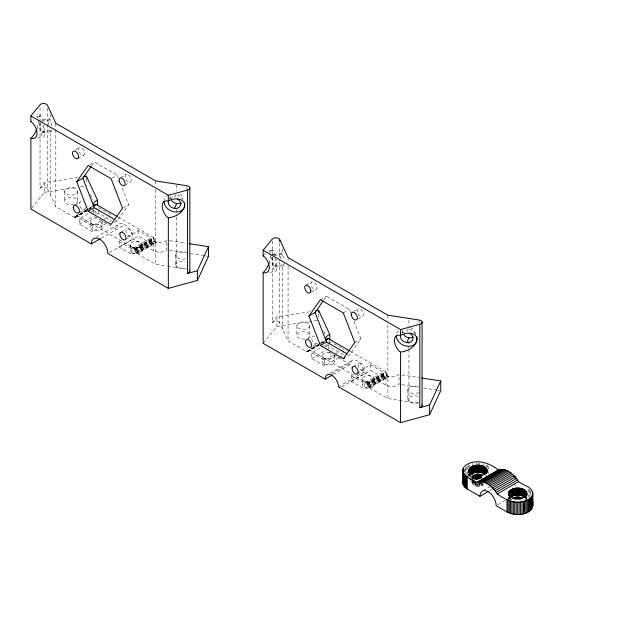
<?xml version="1.0" encoding="UTF-8"?>
<svg xmlns="http://www.w3.org/2000/svg" width="618" height="618" viewBox="0 0 618 618"><rect width="100%" height="100%" fill="white"/><g stroke="black" fill="none" stroke-linecap="round" stroke-linejoin="round"><path stroke-width="0.46" stroke-dasharray="3.09 2.32" d="M469.865 475.033L469.178 475.999L469.247 474.106M472.639 477.776L472.724 475.914M465.037 472.137L465.315 467.471M473.195 478.139L473.311 476.285M473.906 478.556L474.045 476.717M37.165 128.196L38.702 120.549M269.162 263.222L270.939 254.825M476.609 475.96L476.231 479.537L475.682 479.653L475.682 477.011M483.786 483.485C481.862 488.081 470.02 486.922 472.724 481.206M169.154 199.174L170.645 195.968A6.481 5.106 24.9 0 0 170.645 198.702M175.945 194.585L174.454 197.799A6.481 5.106 24.9 0 0 170.027 198.664M180.873 204.589L182.364 201.375M401.77 332.646L402.89 330.244M408.189 328.861L406.698 332.075A6.481 5.106 24.9 0 0 402.272 332.94M508.877 498.919L510.028 497.513M91.541 165.786L94.268 161.908L117.173 175.126L118.216 177.814M114.121 222.704L117.173 220.935L128.629 204.643L121.684 186.76M323.786 300.062L326.513 296.176L349.417 309.402L350.8 312.978M353.929 321.028L360.866 338.919L349.417 355.211L346.358 356.98M263.307 255.613L264.875 253.403M40.023 123.044L40.023 188.22L44.643 182.588L77.829 177.459M31.495 208.312L44.643 192.283L44.643 182.588M272.26 257.32L272.26 322.496L276.887 316.864L311.016 311.588M263.144 343.314L276.887 326.559L276.887 316.864M75.605 149.919L79.421 147.717M77.76 158.641L83.87 155.118M89.687 164.55L94.268 161.908M111.827 178.216L117.173 175.126M120.865 177.575L126.203 174.492M74.932 204.991L80.278 201.901M124.89 185.207L130.228 182.117M78.486 212.909L84.596 209.386M47.439 108.096L47.439 188.614L55.821 206.675L74.175 217.25L76.122 217.173L76.856 215.288L91.796 206.659M74.175 217.25L93.264 206.227M74.546 217.381L87.826 209.718M88.652 209.239L93.635 206.358M74.909 217.459L88.312 209.68M89.015 209.309L93.99 206.435M75.249 217.474L88.158 209.989M75.566 217.436L86.914 210.947M106.389 223.461L92.283 231.603L79.459 224.203L79.459 218.594L90.243 212.368M91.078 211.889L96.887 208.536M79.459 224.203L93.565 216.053M96.887 214.137L98.548 213.179L111.371 220.587L109.71 221.545M123.283 207.733L128.629 204.643M79.459 218.594L92.283 226.003L103.075 219.769M103.901 219.29L109.71 215.937M96.223 237.204L118.98 224.064M101.12 238.316L124.813 224.643A11.665 6.736 60 0 1 133.055 238.927L153.673 250.823A8.413 4.859 0 0 0 166.798 249.904L166.798 240.209A8.413 4.859 0 0 1 153.673 241.128L153.673 250.823M121.36 231.974L126.705 228.884M76.856 215.288L134.585 248.614L135.319 251.348L137.266 253.666L156.354 242.65L154.963 241.229L131.989 254.523L119.158 247.123L119.158 241.514L121.646 240.078M127.455 236.725L138.247 230.499L151.07 237.899L151.07 243.507L138.247 236.099L119.158 247.123M125.964 239.266L131.31 236.176M109.486 252.53L133.055 238.927M119.158 241.514L131.989 248.923L151.07 237.899M134.585 248.614L153.673 237.598L154.963 241.229M134.585 248.969L153.673 237.945M134.647 249.433L153.735 238.409M134.755 249.904L153.843 238.888M134.902 250.39L153.99 239.375M135.095 250.877L154.176 239.854M135.319 251.348L154.407 240.332M135.581 251.812L154.67 240.788M136.199 252.662L155.28 241.646M136.539 253.04L155.628 242.017M136.895 253.38L155.983 242.356M306.319 285.076L311.665 281.993M311.534 292.036L316.115 289.394M320.402 299.707L326.513 296.176M343.307 312.932L349.417 309.402M353.867 311.41L358.448 308.768M307.934 338.819L312.515 336.177M357.892 319.042L362.472 316.393M313.017 345.864L316.833 343.654M279.676 261.538L279.676 322.89L288.065 340.951L306.791 351.657L308.367 351.449L309.1 349.564L312.422 347.64M313.249 347.161L319.885 343.33M320.719 342.851L324.041 340.935M306.42 351.518L320.526 343.376M320.719 343.206L325.508 340.503M306.791 351.657L325.879 340.634M307.146 351.735L318.888 344.914M322.086 343.106L324.697 341.561M307.486 351.75L319.104 345.045M307.81 351.704L319.429 344.998M338.633 357.737L324.527 365.879L311.696 358.479L311.696 352.87L320.827 347.602M321.661 347.123L327.47 343.77M328.297 343.291L330.784 341.847M311.696 358.479L325.81 350.329M326.636 349.85L330.784 347.455L343.616 354.863L343.616 351.124M354.763 342.449L360.866 338.919M311.696 352.87L324.527 360.279L334.485 354.523M335.311 354.044L340.294 351.171M341.121 350.692L343.616 349.255L331.588 342.31M339.467 357.258L343.616 354.863M329.85 373.311L352.608 360.17M331.735 373.535L348.807 363.678M333.38 374.477L350.414 364.211A9.394 5.423 60 0 1 356.524 360.487A9.394 5.423 60 0 1 363.546 370.591L363.654 372.252L385.918 385.099A8.413 4.859 0 0 0 399.043 384.18L399.043 374.485A8.413 4.859 0 0 1 385.918 375.404L385.918 385.099M353.604 366.242L358.95 363.16M309.1 349.564L366.829 382.89L367.563 385.624L369.51 387.942L388.591 376.926L387.208 375.505L364.226 388.799L351.403 381.399L351.403 375.79L353.063 374.832M356.377 372.917L370.491 364.774L383.314 372.175L383.314 377.783L370.491 370.375L351.403 381.399M357.443 373.975L363.554 370.452M338.463 386.798L363.654 372.252M341.723 386.806L365.3 373.195M351.403 375.79L364.226 383.199L383.314 372.175M366.829 382.89L385.918 371.866L387.208 375.505M366.829 383.245L385.918 372.221M366.891 383.708L385.972 372.685M366.992 384.18L386.08 373.164M367.146 384.666L386.227 373.643M367.331 385.153L386.42 374.129M367.563 385.624L386.652 374.608M367.826 386.088L386.914 375.064M368.436 386.938L387.525 375.922M368.776 387.316L387.865 376.292M369.139 387.656L388.228 376.632M483.245 490.592L489.819 486.799M489.873 490.646L492.345 489.224M497.822 504.728L505.223 500.456M508.506 498.556L510.151 497.614M40.433 115.875L35.666 116.609L36.925 116.478L38.494 118.517L39.135 118.417A10.8 2.279 81.2 0 1 43.013 121.074M51.626 125.709A6.481 1.367 81.2 0 0 49.34 118.841L40.997 120.131A6.481 1.367 81.2 0 1 41.398 120.471M41.831 121.228L50.174 119.938L50.174 113.766M38.494 123.082L39.135 122.982A10.8 2.279 81.2 0 0 43.121 137.119A10.8 2.279 81.2 0 0 43.971 125.462M41.831 131.804L50.174 130.514L50.174 194.508M42.673 132.909L51.016 131.611M37.536 138.046L43.229 137.165M44.643 192.283L76.879 187.3M80.672 186.713L86.358 185.833M272.677 250.143L267.911 250.885L269.162 250.754L270.73 252.793L271.372 252.692A10.8 2.279 81.2 0 1 275.257 255.35M273.233 254.407L281.576 253.117A6.481 1.367 81.2 0 1 283.871 259.985M274.075 255.504L282.418 254.214L282.418 248.923M270.73 257.358L271.372 257.258A10.8 2.279 81.2 0 0 275.365 271.395A10.8 2.279 81.2 0 0 276.215 259.738M274.075 266.08L282.418 264.79L282.418 328.784M272.399 257.181A6.481 1.367 81.2 0 0 274.91 267.177L283.253 265.887M269.772 272.322L275.474 271.441M276.887 326.559L318.602 320.109M479.684 476.014L479.684 479.537L476.231 479.537L476.231 476.014M169.649 240.649L185.763 243.144M169.649 250.344L185.763 252.839M190.506 253.573L204.728 255.775M205.67 255.922L208.521 256.362M137.266 253.666L155.62 264.295L166.613 265.995M167.532 266.134L186.914 269.131M401.885 374.925L418.95 377.567M401.885 384.62L418.95 387.262M423.693 387.996L436.965 390.051M437.915 390.197L439.815 390.491M369.51 387.942L387.865 398.571L419.151 403.407M474.446 482.426L471.472 481.283L469.479 479.56M485.2 475.157L486.466 475.605M153.673 241.128L156.354 242.65M385.918 375.404L388.591 376.926M118.208 217.119L153.673 237.598M350.452 351.395L385.918 371.866M98.548 207.578L111.371 214.979M115.535 219.993L117.173 220.935M328.954 352.214L350.445 364.62M526.134 498.425L526.443 498.911M323.793 331.294L325.786 335.589M90.352 194.438L93.148 200.456M472.137 478.201L472.276 476.54L472.276 478.301M481.005 483.114L481.26 485.671L481.26 481.26M474.655 474.678L475.157 479.792L475.157 476.269M475.335 482.364L475.69 485.987L475.69 480.696M486.636 465.107L486.806 466.938M510.159 498.208L510.298 500.078M472.77 476.748L472.87 478.417L472.855 476.648M526.714 497.235L526.752 499.105M530.87 492.013L530.87 494.856M530.074 490.321L530.074 496.022M529.155 489.634L529.155 497.227M528.127 489.008L528.127 498.494M526.791 497.289L526.791 499.213M526.66 497.081L526.66 499.421M526.443 497.15L526.443 499.344M526.134 497.189L526.134 498.958M525.292 498.108L525.292 499.869M511.171 498.031L511.171 499.792M510.028 498.108L510.028 499.869M509.564 497.66L509.564 499.429M509.178 497.189L509.178 498.95M508.877 497.15L508.877 499.344M508.66 497.081L508.66 499.421M508.529 497.289L508.529 499.213M488.745 466.266L488.745 473.859M487.656 464.736L487.656 468.529M483.863 463.392L483.863 465.292M482.55 483.23L482.55 484.991M482.156 483.485L482.156 485.246M481.723 476.648L481.723 478.409M481.723 481.067L481.723 485.47M481.468 476.254L481.468 478.023M481.252 476.447L481.252 478.208M480.758 476.269L480.758 478.031M480.758 481.437L480.758 485.841M480.619 476.432L480.619 478.193M480.225 476.123L480.225 478.772M480.232 480.696L480.232 485.987M479.684 482.573L479.684 486.096L479.12 480.897L479.12 486.181M479.553 462.751L479.553 464.651M479.12 475.93L479.12 479.46M478.857 476.632L478.857 480.163M478.541 475.883L478.541 479.406M478.541 481.824L478.541 486.227M478.069 462.704L478.069 464.597M477.953 475.868L477.953 480.186M477.953 483.608L477.953 486.25M477.374 475.883L477.374 479.406M477.374 483.585L477.374 486.227M477.057 476.632L477.057 480.163M476.795 475.93L476.795 479.452M476.802 481.777L476.802 486.181M476.578 462.735L476.578 464.636M476.231 483.454L476.231 486.103M476.169 476.555L476.169 480.086M475.296 476.432L475.296 479.954M475.157 483.199L475.157 485.841M474.655 476.447L474.655 479.97M474.655 481.267L474.655 485.671M474.446 476.254L474.446 479.784M474.191 476.64L474.191 479.29M474.184 480.186L474.184 485.47M473.759 476.872L473.759 478.633M473.759 479.954L473.759 485.246M473.635 476.918L473.635 478.68M473.365 475.358L473.365 478M473.365 480.588L473.365 484.991M473.017 476.509L473.017 478.27M473.017 480.317L473.017 484.721M472.724 476.795L472.724 478.556M472.724 479.151L472.724 484.435M472.469 476.223L472.469 477.984M472.469 479.722L472.469 484.126M472.26 463.345L472.26 465.246M472.276 479.182L472.276 483.817M472.137 476.339L472.137 478.1M472.137 480.843L472.137 483.485M472.013 479.298L472.044 483.152M471.472 475.991L471.472 479.514M470.862 475.605L470.862 477.366M470.329 473.427L470.329 476.949M470.329 477.83L470.329 480.472M469.865 474.74L469.865 476.501M469.626 465.099L469.626 466.992M469.479 474.269L469.479 476.03M469.178 474.23L469.178 475.999M468.954 474.16L468.954 475.922M468.776 474.006L468.823 476.293M468.429 464.651L468.429 467.502M468.429 474.145L468.429 476.045M467.324 466.181L467.324 474.717M466.32 466.814L466.32 474.4M465.424 467.502L465.424 473.195M464.651 469.186L464.651 472.028M419.151 320.016L419.151 322.897M408.931 320.201L408.931 326.374M408.931 340.696L408.931 348.343M408.931 349.294L408.931 401.831M407.834 389.757L407.834 399.452M387.865 315.18L387.865 320.927M387.865 324.767L387.865 398.571M374.361 378.973A5.941 3.43 0 0 1 365.454 381.939A5.941 3.43 0 0 1 365.454 376.007A5.941 3.43 0 0 1 374.361 378.973L374.361 384.79A5.941 3.43 0 0 1 365.454 387.764A5.941 3.43 0 0 1 365.454 381.824A5.941 3.43 0 0 1 374.361 384.79M370.491 364.774L370.491 370.375M364.226 383.199L364.226 388.799M362.488 378.973L362.488 384.79M334.361 355.875L334.361 361.692M329.78 340.665L329.78 342.434M328.189 344.72L328.189 348.243M325.74 344.968L325.74 346.729M324.527 360.279L324.527 365.879M322.48 355.875L322.48 361.692M318.602 313.936L318.602 318.347M309.811 325.678A6.481 3.739 0 0 1 300.093 328.923A6.481 3.739 0 0 1 300.093 322.441A6.481 3.739 0 0 1 309.811 325.678L309.811 335.381M296.856 325.678L296.856 335.381M288.065 257.559L288.065 262.349M288.065 266.188L288.065 340.951M279.676 243.33L279.676 260.58M272.26 241.028L272.26 256.362M186.914 186.706L186.914 189.579M176.694 185.045L176.694 191.217M176.694 209.286L176.694 215.976M176.694 216.933L176.694 267.555M175.589 255.481L175.589 265.176A6.481 3.739 0 0 0 185.307 268.413M155.62 180.904L155.62 185.694M155.62 189.533L155.62 264.295M142.125 244.697L142.125 250.514M138.247 230.499L138.247 236.099M131.989 248.923L131.989 254.523M130.243 244.697L130.243 250.514M102.117 221.599L102.117 227.416A5.941 3.43 0 0 1 93.21 230.39A5.941 3.43 0 0 1 93.21 224.45A5.941 3.43 0 0 1 102.117 227.416M98.548 209.44L98.548 213.179M95.944 211.325L95.944 213.975M93.496 208.923L93.496 213.334M92.283 226.003L92.283 231.603M90.243 221.599L90.243 227.416M86.358 178.78L86.358 183.191M77.567 191.402L77.567 201.105M64.612 191.402L64.612 201.105M55.821 123.283L55.821 129.038M55.821 129.996L55.821 206.675M40.023 107.71L40.023 122.086M74.33 204.342A6.481 3.739 0 0 1 64.635 201.429A6.481 3.739 0 0 1 73.31 197.59A6.481 3.739 0 0 1 75.674 203.747M175.589 265.176A6.481 3.739 0 0 1 185.307 261.939M185.307 258.718A6.481 3.739 0 0 1 176.763 257.621A6.481 3.739 0 0 1 177.907 252.615A6.481 3.739 0 0 1 186.651 252.832M179.823 194.176A6.481 5.106 24.9 0 1 182.951 199.235M94.454 216.323A8.413 4.859 0 0 0 95.944 217.497L116.563 229.402A11.665 6.736 60 0 1 124.813 224.643M93.557 213.488A8.413 4.859 0 0 1 95.605 210.854M40.023 188.22A3.971 2.287 0 0 1 43.963 186.922A3.971 2.287 0 0 1 47.439 188.614M514.021 483.577A11.448 6.605 60 0 1 515.93 486.783M85.493 207.409A4.318 2.495 60 0 1 82.171 209A4.318 2.495 60 0 1 79.428 203.291A4.318 2.495 60 0 1 83.229 202.696M101.916 220.711A5.941 3.43 0 0 1 97.211 224.975A5.941 3.43 0 0 1 90.259 221.901A5.941 3.43 0 0 1 96.176 218.169M51.796 130.089A6.481 1.367 81.2 0 1 49.34 128.003M48.722 124.743A6.481 1.367 81.2 0 1 49.34 118.841M43.021 125.33A6.481 1.367 81.2 0 1 42.472 132.785A6.481 1.367 81.2 0 1 40.155 122.905M164.025 201.476A10.8 8.513 24.9 0 1 167.076 195.713M177.157 194.987A10.8 8.513 24.9 0 1 182.998 199.351M305.006 338.988A6.481 3.739 0 0 1 296.879 335.049A6.481 3.739 0 0 1 306.072 331.99A6.481 3.739 0 0 1 307.911 338.023M272.26 322.496A3.971 2.287 0 0 1 276.207 321.198A3.971 2.287 0 0 1 279.676 322.89M284.095 263.113A6.481 1.367 81.2 0 1 281.986 263.677M280.966 259.019A6.481 1.367 81.2 0 1 281.576 253.117M334.153 354.987A5.941 3.43 0 0 1 328.421 359.305A5.941 3.43 0 0 1 322.681 354.987A5.941 3.43 0 0 1 331.387 352.909M326.041 347.046A8.413 4.859 0 0 1 328.753 344.62M274.91 258.015A6.481 1.367 81.2 0 1 274.91 267.177M272.623 255.018A6.481 1.367 81.2 0 1 273.643 254.747M317.32 343.206A4.318 2.495 60 0 1 313.388 342.372A4.318 2.495 60 0 1 311.804 337.057A4.318 2.495 60 0 1 315.466 336.964M396.625 333.519A10.8 8.513 24.9 0 1 399.321 329.989M409.394 329.263A10.8 8.513 24.9 0 1 415.729 334.353M402.89 332.978A6.481 5.106 24.9 0 1 402.673 331.572M410.553 327.687A6.481 5.106 24.9 0 1 415.188 333.511M418.896 402.094A6.481 3.739 0 0 1 409.734 402.094A6.481 3.739 0 0 1 409.734 396.81A6.481 3.739 0 0 1 418.896 396.81M418.896 392.399A6.481 3.739 0 0 1 409.734 392.399A6.481 3.739 0 0 1 409.734 387.107A6.481 3.739 0 0 1 418.896 387.107M126.01 230.12L125.964 231.016A4.318 2.495 60 0 0 130.483 236.47A4.318 2.495 60 0 0 130.807 230.723A4.318 2.495 60 0 0 126.01 230.12M358.255 364.396L358.201 365.292A4.318 2.495 60 0 0 362.727 370.746A4.318 2.495 60 0 0 363.044 364.991A4.318 2.495 60 0 0 358.255 364.396M84.697 153.071L84.62 153.944A4.318 2.495 60 0 1 79.753 153.094A4.318 2.495 60 0 1 80.27 147.47A4.318 2.495 60 0 1 84.697 153.071M316.941 287.347L316.856 288.22A4.318 2.495 60 0 1 311.997 287.37A4.318 2.495 60 0 1 312.515 281.746A4.318 2.495 60 0 1 316.941 287.347M357.467 311.534L357.413 310.591A4.318 2.495 60 0 1 361.932 310.336A4.318 2.495 60 0 1 362.264 316.47A4.318 2.495 60 0 1 357.467 311.534M125.222 177.266L125.168 176.315A4.318 2.495 60 0 1 129.687 176.06A4.318 2.495 60 0 1 130.019 182.194A4.318 2.495 60 0 1 125.222 177.266M66.512 194.052A6.481 3.739 0 0 0 77.35 192.376A6.481 3.739 0 0 0 69.417 187.795A6.481 3.739 0 0 0 66.512 194.052M131.989 247.123A5.941 3.43 0 0 0 141.924 245.585A5.941 3.43 0 0 0 134.647 241.383A5.941 3.43 0 0 0 131.989 247.123M131.989 252.94A5.941 3.43 0 0 0 141.924 251.402A5.941 3.43 0 0 0 134.647 247.208A5.941 3.43 0 0 0 131.989 252.94M324.218 364.118A5.941 3.43 0 0 0 334.153 362.581A5.941 3.43 0 0 0 326.883 358.378A5.941 3.43 0 0 0 324.218 364.118"/><path stroke-width="0.93" d="M469.325 472.222L469.479 468.452C473.458 462.998 489 464.072 486.436 472.507C482.457 477.961 466.914 476.887 469.479 468.452L469.479 473.743M469.572 473.62L469.865 467.98L469.865 473.272M486.165 473.156L486.436 468.452L486.436 472.863M532.778 493.311C532.453 498.579 526.521 500.943 522.048 501.754C513.002 503.693 504.396 498.935 497.243 493.96C493.033 487.478 485.547 479.614 477.042 482.295C470.352 479.692 455.35 471.395 467.324 464.28C477.536 458.656 489.943 463.214 498.417 469.95C506.922 467.278 514.408 475.142 518.618 481.615C522.867 485.323 531.913 486.482 532.778 493.311L532.778 505.648C530.128 516.038 514.902 516.115 506.969 511.913L496.177 505.678L495.93 503.199A11.448 6.605 60 0 0 487.108 491.163A11.448 6.605 60 0 0 480.001 496.254L488.228 491.596M526.837 493.403C524.867 500.819 509.626 500.742 508.529 492.878C511.356 485.717 527.324 486.25 526.837 495.165M476.609 475.96L476.795 474.168L477.374 474.122L480.758 474.508L482.897 475.628M95.883 205.014L95.944 204.264L92.623 206.18M184.357 207.293C186.945 198.123 173.782 197.266 168.328 200.981C157.93 199.506 162.704 214.577 168.328 217.814C175.682 217.165 185.67 211.657 184.651 203.144M416.602 341.569L417.127 338.973L416.771 336.64L416.602 337.011C418.378 345.694 408.004 351.464 400.572 352.09C394.948 348.853 390.174 333.782 400.572 335.257C405.454 332.932 413.295 331.518 416.602 337.011M463.145 481.09C461.955 484.357 464.512 487.525 467.27 488.992L480.008 496.347M36.925 128.946L34.206 134.546L30.9 138.471L30.9 209.038L91.371 243.948L100.309 238.787M269.162 263.222L266.443 268.815L263.144 272.747L263.144 343.314L325.246 379.166L332.561 374.948M174.454 208.374L176.694 203.561M91.371 243.948A11.665 6.736 60 0 1 99.614 239.189A11.665 6.736 60 0 1 107.856 253.473L168.328 288.382L197.343 280.448L197.343 270.746L208.521 246.659L189.556 243.731M197.343 280.448L208.521 256.362L208.521 246.659M406.698 342.65L408.931 337.837M325.246 379.166L325.222 378.757A9.394 5.423 60 0 1 331.333 375.033A9.394 5.423 60 0 1 338.355 385.138L338.463 386.798L400.572 422.658L429.58 414.724L429.58 405.022L440.758 380.935L421.8 378.007M429.58 414.724L440.758 390.638L440.758 380.935M30.9 138.471C41.298 139.946 36.524 124.875 30.9 121.638L31.062 121.337M263.144 272.747C273.535 274.222 268.768 259.151 263.144 255.914L263.307 255.613M76.709 181.723L88.165 165.431L111.07 178.656L122.518 208.173L111.07 224.465L88.165 211.24L76.709 181.723L82.82 178.2L91 166.559M308.954 315.999L320.402 299.707L343.307 312.932L354.763 342.449L343.307 358.741L320.402 345.516L308.954 315.999L315.056 312.476L323.237 300.835M30.9 121.638L30.9 115.952L40.023 104.836A3.971 2.287 0 0 1 43.963 103.53A3.971 2.287 0 0 1 47.439 105.222L55.821 123.283L155.62 180.904L186.914 185.748A3.971 2.287 0 0 1 189.834 187.748L189.834 271.14M263.144 255.914L263.144 250.22L272.26 239.104A3.971 2.287 0 0 1 276.207 237.806A3.971 2.287 0 0 1 279.676 239.498L288.065 257.559L387.865 315.18L419.151 320.016A3.971 2.287 0 0 1 422.079 322.024L422.079 405.416M473.017 475.628L476.795 474.168L476.795 475.93M512.724 498.548C515.52 496.486 519.8 496.486 522.596 498.548M485.053 467.115L485.053 474.168C480.858 471.557 475.057 471.557 470.862 474.168L470.862 467.115M525.292 490.46L525.292 497.513L524.752 490.035L524.752 497.088C520.557 494.477 514.763 494.477 510.568 497.088L510.568 490.035M93.457 206.057L95.944 204.62M88.165 211.24L94.268 207.718L114.716 219.521M325.694 339.977L328.189 338.54L349.626 350.924M325.694 340.333L328.189 338.54M320.402 345.516L326.513 341.986L346.961 353.797M343.307 358.741L344.836 357.861M477.042 482.295L498.417 469.95M478.116 481.909L499.498 469.572M479.267 481.7L500.642 469.356M480.48 481.638L501.855 469.294M481.746 481.739L503.122 469.394L483.06 482.001L504.427 469.657M484.396 482.419L505.771 470.082M485.763 482.99L507.139 470.653M487.139 483.716L508.514 471.372M488.521 484.582L509.896 472.245M489.889 485.586L511.264 473.249M491.233 486.721L512.608 474.377M492.538 487.973L513.913 475.628M493.805 489.332L515.18 476.988L513.573 475.976M495.018 490.792L516.393 478.456L514.779 477.436M496.169 492.337L517.544 479.993M497.243 493.96L518.618 481.615M30.9 115.952L168.328 195.296L187.586 190.027A3.971 2.287 0 0 0 189.834 187.748M187.586 190.027L187.586 273.419L197.343 270.746M263.144 250.22L400.572 329.564L419.823 324.303A3.971 2.287 0 0 0 422.079 322.024M419.823 324.303L419.823 407.695L429.58 405.022M83.515 176.578L86.358 176.138L97.536 200.224L97.536 205.508M315.759 310.854L318.602 310.414L329.78 334.493L329.78 339.784M95.944 204.264L117.389 216.648M513.519 476.03L515.18 476.988M514.74 477.498L516.393 478.456M315.056 312.476L326.513 341.986M82.82 178.2L94.268 207.718M532.778 505.648L532.446 491.588M532.685 492.446L532.716 506.521M532.507 495.041L532.507 507.378M532.152 495.883L532.152 508.22M531.65 496.702L531.65 509.039M531.016 497.482L531.016 509.827M530.252 498.232L530.252 510.568M529.356 498.927L529.356 511.271M528.351 499.576L528.351 511.913M527.247 500.147L527.247 512.484M526.791 492.878L526.791 495.682M526.66 492.368L526.66 495.01M526.443 491.858L526.443 495.389M526.134 491.372L526.134 496.663M526.057 500.657L526.057 512.994M525.756 490.908L525.756 496.192M524.782 513.434L524.782 501.098L523.438 513.805L523.438 501.461M524.149 489.657L524.149 496.71M523.485 489.301L523.485 496.354M522.758 488.992L522.758 496.045M522.048 501.754L522.048 514.091M521.986 488.73L521.986 495.783M521.167 488.506L521.167 495.559M520.611 501.963L520.611 514.3M520.464 497.428L520.464 499.19M520.325 488.328L520.325 495.381M519.931 497.289L519.931 499.05M519.452 488.205L519.452 495.257M519.383 497.173L519.383 498.935M519.135 502.086L519.135 514.423M518.819 497.088L518.819 498.857M518.564 488.127L518.564 495.18M518.239 497.042L518.239 498.803M517.66 488.104L517.66 495.157M517.66 497.026L517.66 498.788M517.66 502.133L517.66 514.47M517.081 497.042L517.081 498.803M516.756 488.127L516.756 495.18M516.501 497.088L516.501 498.85M516.177 502.086L516.177 514.423M515.868 488.205L515.868 495.257M515.937 497.173L515.937 498.935M515.389 497.289L515.389 499.05M514.995 488.328L514.995 495.381M514.864 497.428L514.864 499.19M514.709 501.963L514.709 514.3M514.145 488.506L514.145 495.559M513.334 488.73L513.334 495.783M513.272 501.754L513.272 514.091M512.561 489L512.561 496.053M511.874 501.461L511.874 513.805M511.835 489.309L511.835 496.362M511.171 489.657L511.171 496.71M510.538 501.098L510.538 513.434M510.028 490.46L510.028 496.633M509.564 490.901L509.564 496.192M509.178 491.372L509.178 495.783M509.255 500.657L509.255 512.994M508.877 491.866L508.877 495.389M508.66 492.368L508.66 495.01M508.529 492.878L508.529 495.682M508.483 493.403L508.483 495.165M508.066 500.147L508.066 512.484M506.969 499.576L506.969 511.913M487.092 469.958L487.092 472.762M486.961 469.448L486.961 472.09M486.737 468.938L486.737 472.469M486.049 467.98L486.049 473.272M485.586 467.532L485.586 473.705M484.45 473.79L484.45 466.737L483.778 473.434L483.778 466.381M483.06 466.072L483.06 473.125M482.279 465.81L482.279 472.863M481.468 465.586L481.468 472.639M480.758 474.508L480.758 476.269M480.619 465.408L480.619 472.461M480.225 474.361L480.225 476.123M479.746 465.284L479.746 472.337M479.684 474.253L479.684 476.014M479.12 474.168L479.12 475.93M478.857 465.207L478.857 472.26M478.541 474.122L478.541 475.883M477.953 465.184L477.953 472.237M477.953 474.106L477.953 475.868M477.374 474.122L477.374 475.883M477.057 472.26L477.057 465.207L476.169 472.337L476.169 465.284M476.231 474.253L476.231 476.014M475.682 474.361L475.682 476.123M475.296 465.408L475.296 472.461M475.157 474.508L475.157 476.269M474.446 465.586L474.446 472.639M473.635 465.802L473.635 472.855M472.855 466.072L472.855 473.125M472.137 466.381L472.137 473.434M471.472 466.737L471.472 473.79M470.329 467.54L470.329 473.705M469.178 468.946L469.178 472.469M468.954 469.448L468.954 472.09M468.823 469.958L468.823 472.762M467.27 488.992L467.27 476.648L466.273 488.351L466.273 476.014M465.385 487.664L465.385 475.327L464.62 486.93L464.62 474.585M463.987 473.805L463.987 486.15M463.485 473.002L463.485 485.339M463.145 468.753L463.121 484.504M462.921 469.603L462.913 483.655M400.572 329.564L400.572 335.257M400.572 352.09L400.572 422.658M318.602 310.414L318.602 312.175M279.676 239.498L279.676 241.414M168.328 195.296L168.328 200.981M168.328 217.814L168.328 288.382M86.358 176.138L86.358 177.899M93.951 205.956A8.413 4.859 0 0 1 97.536 200.224M179.823 203.337A6.481 5.106 24.9 0 1 171.271 200.077M189.371 270.259A3.971 2.287 0 0 1 187.586 273.419M177.582 198.988A6.481 5.106 24.9 0 1 180.124 206.196A6.481 5.106 24.9 0 1 172.314 207.725A6.481 5.106 24.9 0 1 168.413 200.78M184.527 206.93A10.8 8.513 24.9 0 1 173.094 211.619A10.8 8.513 24.9 0 1 164.025 201.476M326.196 340.224A8.413 4.859 0 0 1 329.78 334.493M409.827 333.264A6.481 5.106 24.9 0 1 412.368 340.472A6.481 5.106 24.9 0 1 404.558 342.001A6.481 5.106 24.9 0 1 400.649 335.056M416.771 341.198A10.8 8.513 24.9 0 1 405.338 345.895A10.8 8.513 24.9 0 1 396.269 335.752M421.924 404.96A3.971 2.287 0 0 1 419.823 407.695M413.357 336.972A6.481 5.106 24.9 0 1 403.515 334.353M119.9 233.65L119.853 234.539A4.318 2.495 60 0 0 124.38 240A4.318 2.495 60 0 0 124.697 234.245A4.318 2.495 60 0 0 119.9 233.65M352.144 367.926L352.098 368.815A4.318 2.495 60 0 0 356.617 374.269A4.318 2.495 60 0 0 356.941 368.521A4.318 2.495 60 0 0 352.144 367.926M78.594 156.601L78.509 157.466A4.318 2.495 60 0 1 73.65 156.617A4.318 2.495 60 0 1 74.168 151.001A4.318 2.495 60 0 1 78.594 156.601M310.831 290.877L310.754 291.742A4.318 2.495 60 0 1 305.887 290.893A4.318 2.495 60 0 1 306.404 285.277A4.318 2.495 60 0 1 310.831 290.877M351.356 315.064L351.302 314.114A4.318 2.495 60 0 1 355.821 313.867A4.318 2.495 60 0 1 356.153 319.993A4.318 2.495 60 0 1 351.356 315.064M119.112 180.788L119.065 179.838A4.318 2.495 60 0 1 123.585 179.591A4.318 2.495 60 0 1 123.917 185.717A4.318 2.495 60 0 1 119.112 180.788M73.272 207.409A4.318 2.495 60 0 0 77.853 213.102A4.318 2.495 60 0 0 77.853 206.999A4.318 2.495 60 0 0 73.272 207.409M305.516 341.684A4.318 2.495 60 0 0 310.097 347.378A4.318 2.495 60 0 0 310.097 341.275A4.318 2.495 60 0 0 305.516 341.684"/></g></svg>
